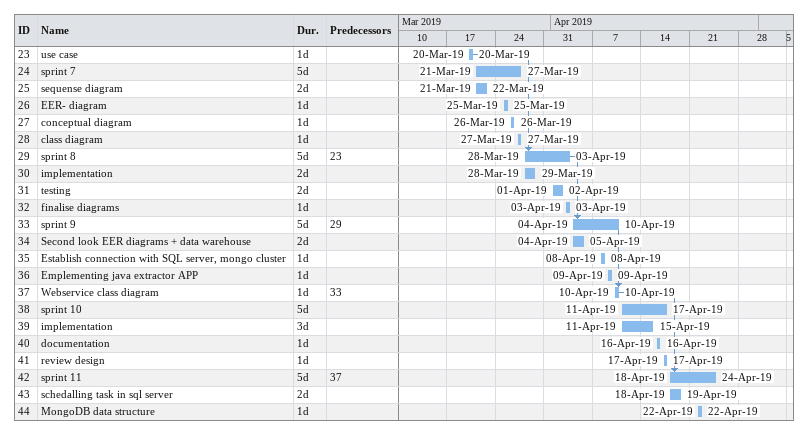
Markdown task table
| ID | Task | Duration | Start | Finish | Predecessors |
|---|---|---|---|---|---|
| 23 | use case | 1d | 2019-03-20 | 2019-03-20 |  |
| 24 | sprint 7 | 5d | 2019-03-21 | 2019-03-27 |  |
| 25 | sequense diagram | 2d | 2019-03-21 | 2019-03-22 |  |
| 26 | EER- diagram | 1d | 2019-03-25 | 2019-03-25 |  |
| 27 | conceptual diagram | 1d | 2019-03-26 | 2019-03-26 |  |
| 28 | class diagram | 1d | 2019-03-27 | 2019-03-27 |  |
| 29 | sprint 8 | 5d | 2019-03-28 | 2019-04-03 | 23 |
| 30 | implementation | 2d | 2019-03-28 | 2019-03-29 |  |
| 31 | testing | 2d | 2019-04-01 | 2019-04-02 |  |
| 32 | finalise diagrams | 1d | 2019-04-03 | 2019-04-03 |  |
| 33 | sprint 9 | 5d | 2019-04-04 | 2019-04-10 | 29 |
| 34 | Second look EER diagrams + data warehouse | 2d | 2019-04-04 | 2019-04-05 |  |
| 35 | Establish connection with SQL server, mongo cluster | 1d | 2019-04-08 | 2019-04-08 |  |
| 36 | Emplementing java extractor APP | 1d | 2019-04-09 | 2019-04-09 |  |
| 37 | Webservice class diagram | 1d | 2019-04-10 | 2019-04-10 | 33 |
| 38 | sprint 10 | 5d | 2019-04-11 | 2019-04-17 |  |
| 39 | implementation | 3d | 2019-04-11 | 2019-04-15 |  |
| 40 | documentation | 1d | 2019-04-16 | 2019-04-16 |  |
| 41 | review design | 1d | 2019-04-17 | 2019-04-17 |  |
| 42 | sprint 11 | 5d | 2019-04-18 | 2019-04-24 | 37 |
| 43 | schedalling task in sql server | 2d | 2019-04-18 | 2019-04-19 |  |
| 44 | MongoDB data structure | 1d | 2019-04-22 | 2019-04-22 |  |
